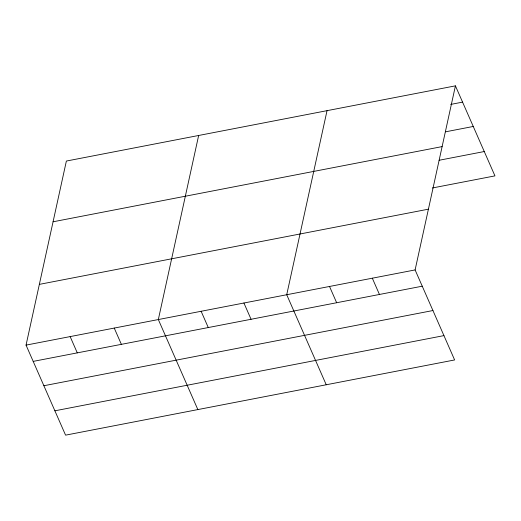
<?xml version="1.0" encoding="UTF-8"?>
<svg xmlns="http://www.w3.org/2000/svg" width="521" height="521" viewBox="0 0 521 521"><rect width="100%" height="100%" fill="white"/><g stroke="black" fill="none" stroke-linecap="round" stroke-linejoin="round"><path stroke-width="0.78" d="M455.426 85.848L415.107 269.924L454.625 359.952L65.574 435.152L26.05 345.117L66.375 161.048L455.426 85.848L494.95 175.883L432.339 187.983M198.651 135.48L158.332 319.549L197.85 409.584M327.038 110.667L286.719 294.736L326.237 384.772M450.685 104.421L462.57 102.123M445.52 131.826L473.257 126.466M53.064 221.79L442.121 146.596M439.092 160.273L484.263 151.539M39.355 284.375L428.412 209.175M26.05 345.117L415.107 269.924M33.194 361.392L422.251 286.192M43.881 385.729L432.931 310.536M54.887 410.808L443.944 335.615M372.313 278.194L379.451 294.469M329.513 286.465L336.657 302.74M243.919 303.007L251.063 319.282M201.126 311.278L208.27 327.553M114.236 328.074L121.38 344.348M70.146 336.592L77.284 352.867"/></g></svg>
